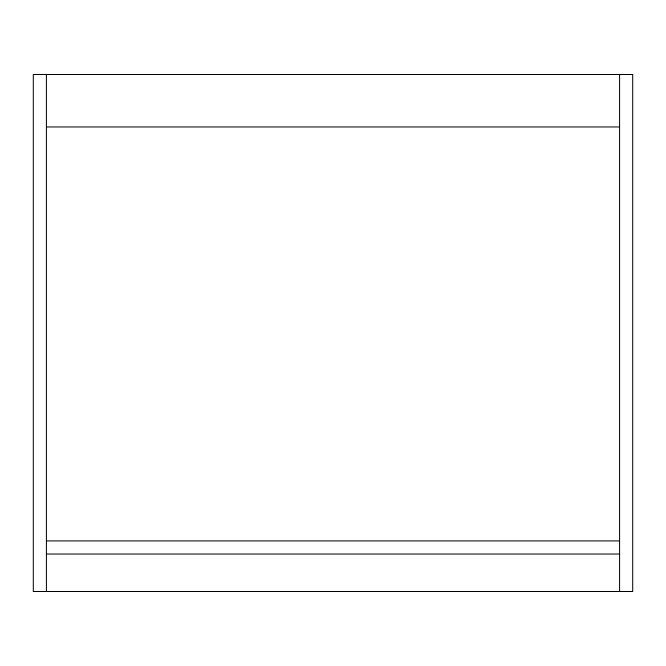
<?xml version="1.0" encoding="UTF-8"?>
<svg xmlns="http://www.w3.org/2000/svg" width="666" height="666" viewBox="0 0 666 666"><rect width="100%" height="100%" fill="white"/><g stroke="black" fill="none" stroke-linecap="round" stroke-linejoin="round"><path stroke-width="1" d="M46.412 126.956L619.588 126.956M46.412 540.917L619.588 540.917M46.412 554.029L619.588 554.029M619.588 74.509L619.588 591.491M46.412 74.509L46.412 591.491M632.7 74.509L33.3 74.509L33.3 591.491L632.7 591.491L632.7 74.509"/></g></svg>
